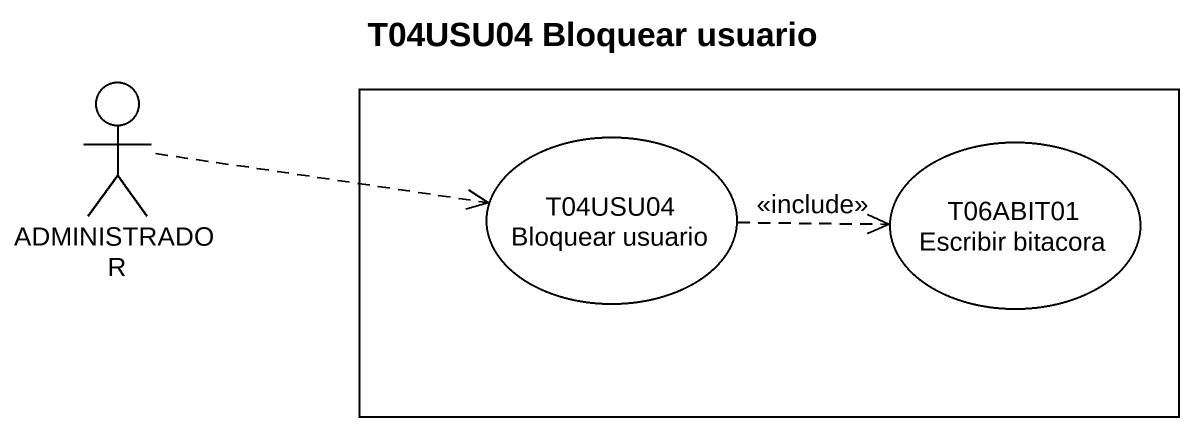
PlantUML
@startuml
title T04USU04 Bloquear usuario
actor ADMINISTRADOR
rectangle " " as rectangle1 {
  usecase "T04USU04 Bloquear usuario" as T04USU04_Bloquear_usuario
  usecase "T06ABIT01 Escribir bitacora" as T06ABIT01_Escribir_bitacora
}
ADMINISTRADOR .right.> T04USU04_Bloquear_usuario
T04USU04_Bloquear_usuario .right.> T06ABIT01_Escribir_bitacora : <<include>>
@enduml
